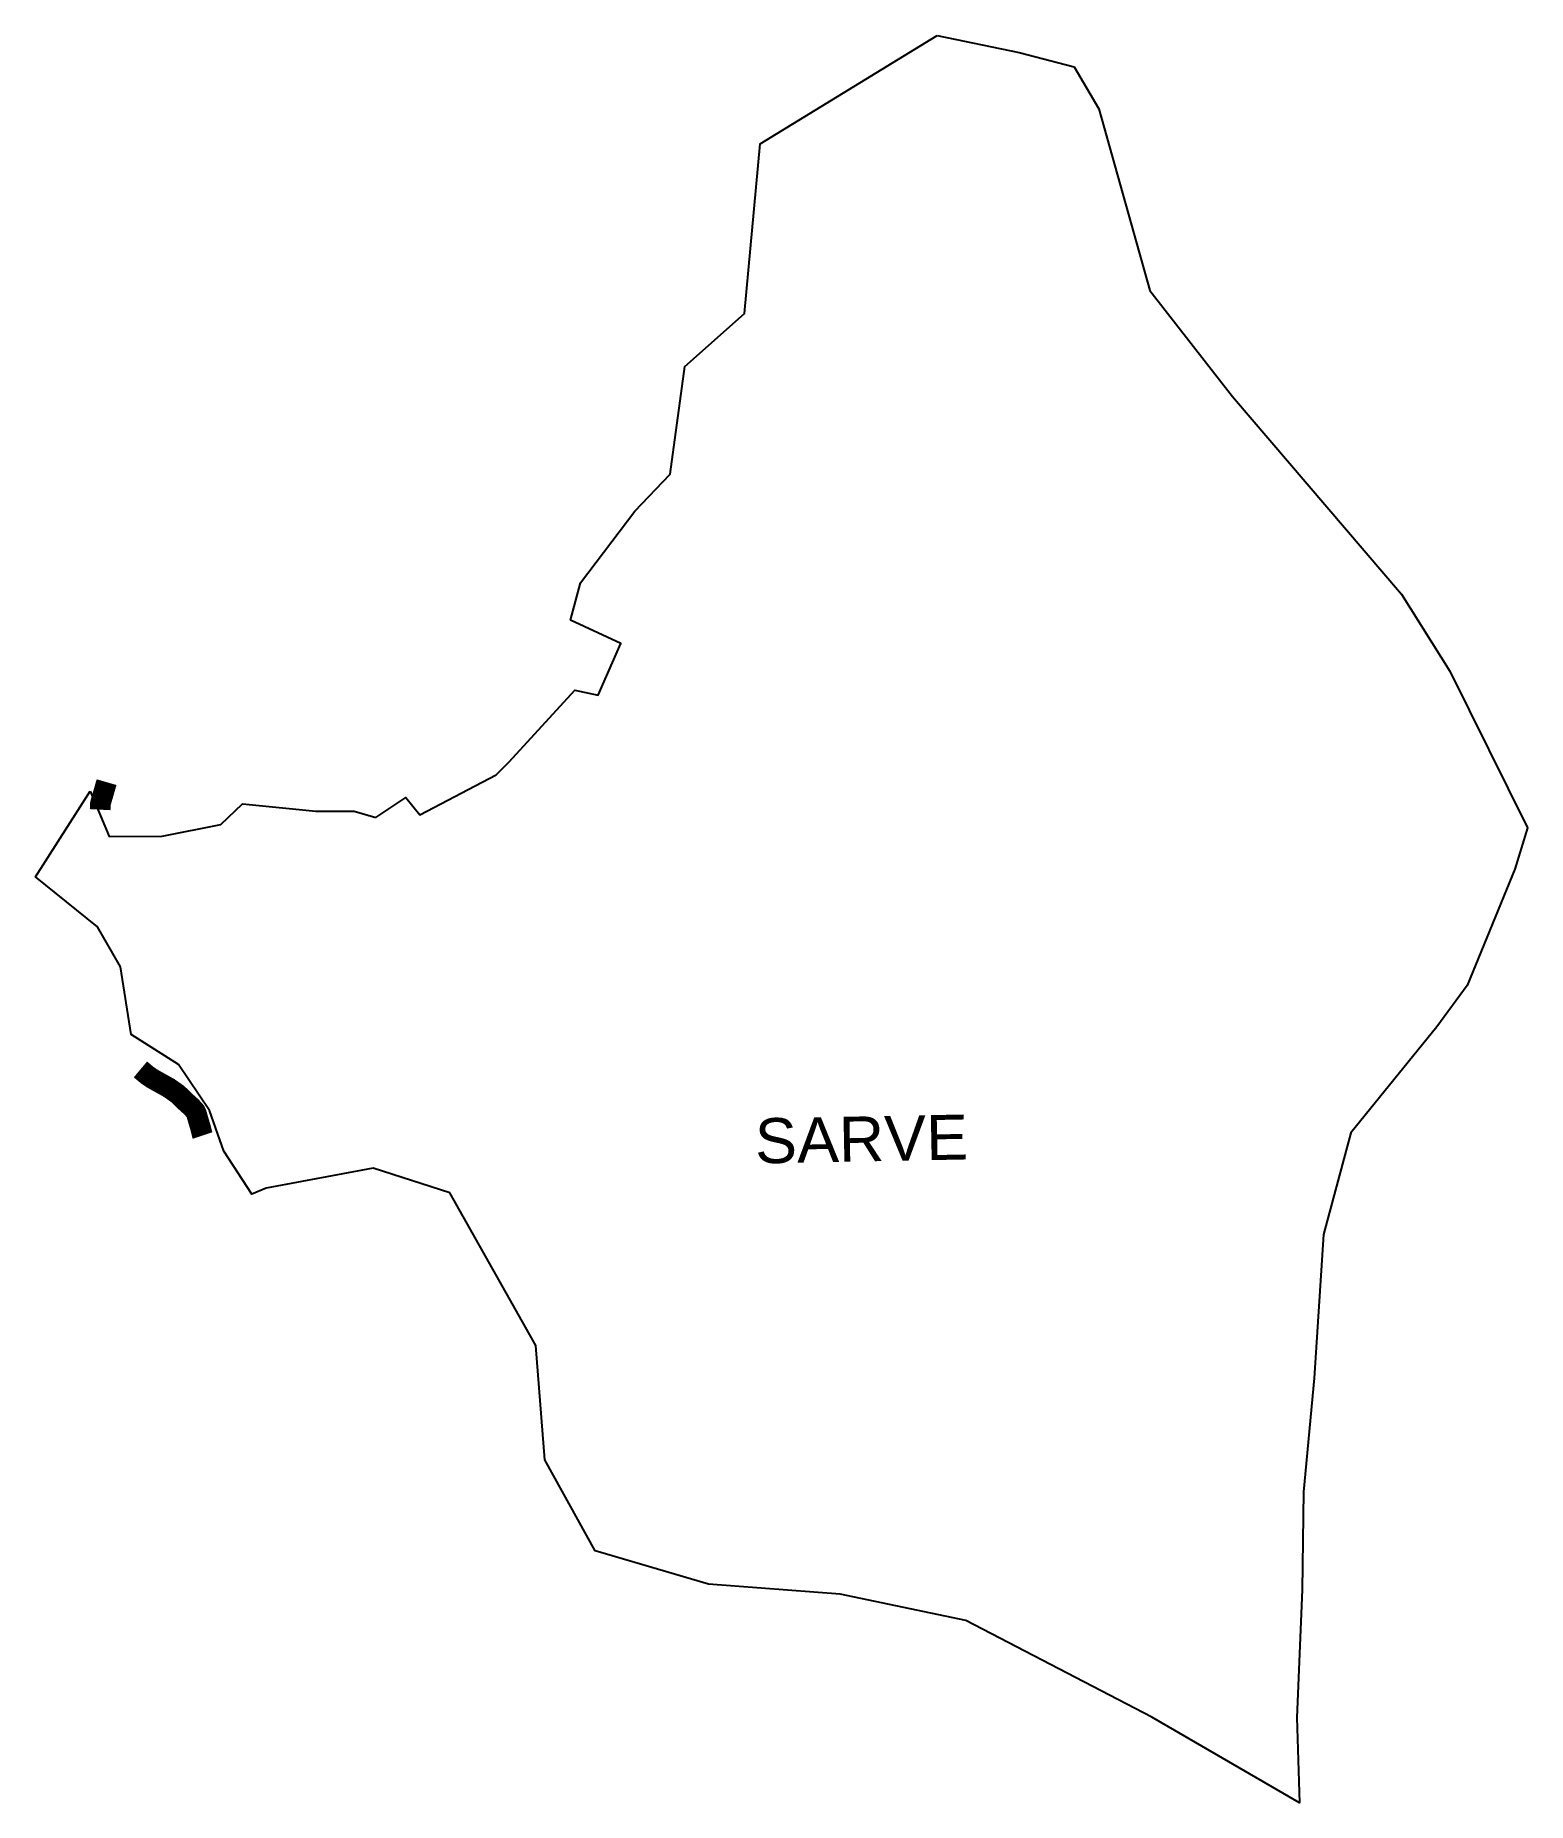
# Model space of a CAD drawing. Header units: metres. Extents: x 278704 to 282310, y 2036707 to 2040978.
import ezdxf

# ---------------------------------------------------------------- set-up
doc = ezdxf.new("R2010")
doc.units = ezdxf.units.M
for name, color, linetype in [('ARTIFICIALLY PROTECTED', 10, 'Continuous'), ('village', 3, 'Continuous'), ('VILLAGE NAME', 250, 'Continuous')]:
    doc.layers.add(name, color=color, linetype=linetype)
doc.styles.get("Standard").update_dxf_attribs({"font": 'simplex.shx'})

msp = doc.modelspace()

# ---------------------------------------------------------------- linework, layer by layer
at = {"color": 3, "flags": 128}
for points in [[(280883.6, 2040978.2), (281081.7, 2040936.5)], [(279474, 2039103.1), (279526.6, 2039088)]]:
    msp.add_lwpolyline(points, dxfattribs=at)
at = {"layer": 'ARTIFICIALLY PROTECTED', "const_width": 50, "flags": 128}
for points in [[(278860.3, 2039106.9), (278861.1, 2039122.2), (278875.9, 2039173.4)], [(278957.6, 2038479.2), (278974.2, 2038465.3), (278986, 2038457.2), (279026.8, 2038434.4), (279047.8, 2038419.6), (279067, 2038401), (279080.5, 2038388.9), (279090.4, 2038377.9), (279093.1, 2038372), (279097.7, 2038355.9), (279101.9, 2038341.9), (279107.2, 2038320.8), (279107.7, 2038319.3)]]:
    msp.add_lwpolyline(points, dxfattribs=at)
at = {"layer": 'village', "color": 3}
for points in [[(279526.6, 2039088, 0), (279599.2, 2039136.1, 0), (279633.3, 2039094.7, 0), (279817.2, 2039191.2, 0), (279849.1, 2039222.9, 0), (280007.9, 2039395.9, 0), (280064, 2039383.5, 0), (280119.1, 2039508.5, 0), (279997.4, 2039565.1, 0), (280021.6, 2039654.7, 0), (280152.8, 2039828.5, 0), (280238.1, 2039917.8, 0), (280273.7, 2040177.9, 0), (280417.4, 2040305.6, 0), (280455.4, 2040716.4, 0), (280883.6, 2040978.2, 0)], [(281081.7, 2040936.5, 0), (281214.3, 2040902.4, 0), (281273.7, 2040800.8, 0), (281397.5, 2040361.5, 0), (281597.1, 2040105.1, 0), (282005.7, 2039627.8, 0), (282122.5, 2039441.5, 0), (282310.3, 2039062.8, 0), (282279.5, 2038962.9, 0), (282164.5, 2038682.2, 0), (282091.2, 2038582.3, 0), (281882.7, 2038326.1, 0), (281817, 2038079.8, 0), (281794.5, 2037733.3, 0), (281768.8, 2037458.5, 0), (281765.1, 2037221.8, 0), (281752.7, 2036913.2, 0), (281758.7, 2036707.1, 0), (281402.2, 2036914, 0), (280952.9, 2037147.6, 0), (280648.8, 2037211.3, 0), (280330.8, 2037235.4, 0), (280056.9, 2037315.6, 0), (279935.4, 2037535.5, 0), (279913.3, 2037812.2, 0), (279705.2, 2038181.1, 0), (279520.3, 2038240.6, 0), (279261.4, 2038191.8, 0), (279227.1, 2038177.4, 0), (279159.5, 2038281.6, 0), (279124.9, 2038380.1, 0), (279049.7, 2038490.9, 0), (278935.5, 2038563.4, 0), (278909.2, 2038727.2, 0), (278854.2, 2038823.8, 0), (278703.7, 2038944.2, 0), (278835.8, 2039152, 0)], [(278835.8, 2039152, 0), (278881.7, 2039042.2, 0), (279010.5, 2039042.6, 0), (279152.3, 2039071.2, 0), (279204.2, 2039121.4, 0), (279381.4, 2039103, 0), (279474, 2039103.1, 0)]]:
    msp.add_polyline3d(points, dxfattribs=at)

# ---------------------------------------------------------------- texts
at = {"layer": 'VILLAGE NAME', "insert": (280441.9, 2038360.5), "char_height": 108.748, "attachment_point": 1, "rotation": 1.1028}
msp.add_mtext_dynamic_manual_height_columns('{\\fArial|b0|i0|c0|p34;SARVE}', width=726.929, gutter_width=543.7, heights=[0], dxfattribs=at)

doc.saveas('drawing.dxf')
